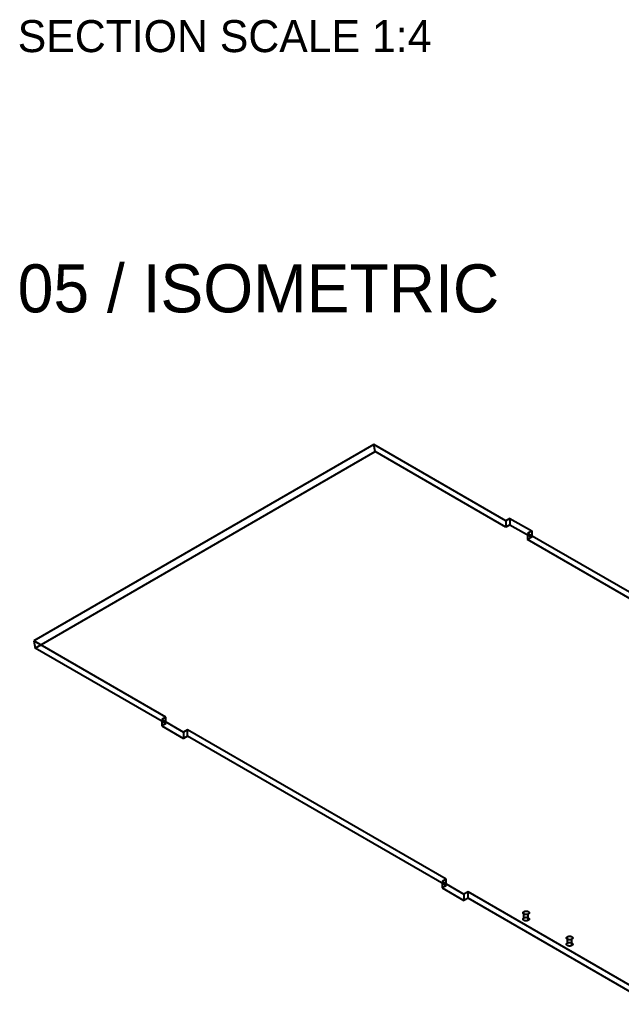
# Model space of a CAD drawing. Header units: inches. Extents: x 2 to 134, y 2 to 86.
# Drawn here: x 109.04 to 121.58, y 43.03 to 63.48 of the extents above; entities that cross this region are included whole.
import ezdxf

# ---------------------------------------------------------------- set-up
doc = ezdxf.new("R2010")
doc.units = ezdxf.units.IN
doc.header["$MEASUREMENT"] = 0

msp = doc.modelspace()

# ---------------------------------------------------------------- linework, layer by layer
at = {"layer": 'OUTLINE'}
for p, q in [((116.417, 54.64), (109.333, 50.55)), ((119.169, 53.051), (116.417, 54.64)), ((116.449, 54.491), (116.417, 54.64)), ((109.365, 50.401), (116.449, 54.491)), ((119.169, 52.92), (116.449, 54.491)), ((119.254, 53.1), (119.169, 53.051)), ((119.169, 53.051), (119.169, 52.92)), ((119.254, 53.1), (119.708, 52.839)), ((119.254, 53.1), (119.254, 52.969)), ((119.254, 52.969), (119.169, 52.92)), ((119.254, 52.969), (119.708, 52.708)), ((119.708, 52.839), (119.623, 52.789)), ((119.623, 52.789), (119.623, 52.659)), ((125.012, 49.678), (119.623, 52.789)), ((119.708, 52.839), (119.708, 52.708)), ((119.708, 52.708), (119.623, 52.659)), ((125.012, 49.547), (119.623, 52.659)), ((109.333, 50.55), (109.365, 50.401)), ((112.086, 48.961), (109.333, 50.55)), ((112.086, 48.83), (109.365, 50.401)), ((112.086, 48.961), (112.001, 48.912)), ((112.001, 48.912), (112.454, 48.65)), ((112.001, 48.912), (112.001, 48.781)), ((112.086, 48.83), (112.086, 48.961)), ((112.086, 48.83), (112.001, 48.781)), ((112.001, 48.781), (112.454, 48.52)), ((112.539, 48.7), (112.454, 48.65)), ((117.928, 45.588), (112.539, 48.7)), ((112.539, 48.569), (112.539, 48.7)), ((112.454, 48.65), (112.454, 48.52)), ((112.539, 48.569), (112.454, 48.52)), ((117.928, 45.457), (112.539, 48.569)), ((117.928, 45.588), (117.843, 45.539)), ((117.843, 45.539), (118.297, 45.277)), ((117.843, 45.539), (117.843, 45.408)), ((117.928, 45.457), (117.843, 45.408)), ((117.928, 45.457), (117.928, 45.588)), ((117.843, 45.408), (118.297, 45.146)), ((118.382, 45.326), (118.297, 45.277)), ((118.297, 45.277), (118.297, 45.146)), ((118.382, 45.195), (118.382, 45.326)), ((122.139, 43.157), (118.382, 45.326)), ((118.382, 45.195), (118.297, 45.146)), ((122.139, 43.026), (118.382, 45.195)), ((119.526, 44.89), (119.527, 44.892)), ((119.527, 44.888), (119.526, 44.89)), ((119.527, 44.895), (119.528, 44.897)), ((119.527, 44.893), (119.527, 44.895)), ((119.527, 44.892), (119.527, 44.893)), ((119.527, 44.886), (119.527, 44.888)), ((119.527, 44.884), (119.527, 44.886)), ((119.528, 44.883), (119.527, 44.884)), ((119.528, 44.899), (119.529, 44.901)), ((119.528, 44.897), (119.528, 44.899)), ((119.528, 44.881), (119.528, 44.883)), ((119.529, 44.879), (119.528, 44.881)), ((119.529, 44.901), (119.53, 44.902)), ((119.53, 44.877), (119.529, 44.879)), ((119.53, 44.902), (119.531, 44.904)), ((119.531, 44.876), (119.53, 44.877)), ((119.531, 44.904), (119.533, 44.906)), ((119.533, 44.874), (119.531, 44.876)), ((119.533, 44.906), (119.534, 44.907)), ((119.534, 44.872), (119.533, 44.874)), ((119.534, 44.907), (119.536, 44.909)), ((119.536, 44.871), (119.534, 44.872)), ((119.536, 44.909), (119.537, 44.911)), ((119.537, 44.869), (119.536, 44.871)), ((119.537, 44.911), (119.539, 44.912)), ((119.539, 44.868), (119.537, 44.869)), ((119.539, 44.912), (119.541, 44.913)), ((119.541, 44.866), (119.539, 44.868)), ((119.541, 44.913), (119.543, 44.915)), ((119.543, 44.865), (119.541, 44.866)), ((119.543, 44.915), (119.545, 44.916)), ((119.545, 44.864), (119.543, 44.865)), ((119.545, 44.916), (119.548, 44.917)), ((119.545, 44.785), (119.545, 44.916)), ((119.548, 44.862), (119.545, 44.864)), ((119.548, 44.917), (119.55, 44.919)), ((119.55, 44.861), (119.548, 44.862)), ((119.55, 44.919), (119.553, 44.92)), ((119.553, 44.86), (119.55, 44.861)), ((119.553, 44.92), (119.555, 44.921)), ((119.555, 44.859), (119.553, 44.86)), ((119.555, 44.921), (119.558, 44.922)), ((119.558, 44.858), (119.555, 44.859)), ((119.558, 44.922), (119.561, 44.923)), ((119.561, 44.857), (119.558, 44.858)), ((119.561, 44.923), (119.563, 44.923)), ((119.563, 44.856), (119.561, 44.857)), ((119.563, 44.923), (119.566, 44.924)), ((119.566, 44.855), (119.563, 44.856)), ((119.566, 44.924), (119.569, 44.925)), ((119.569, 44.855), (119.566, 44.855)), ((119.569, 44.925), (119.572, 44.925)), ((119.572, 44.854), (119.569, 44.855)), ((119.572, 44.925), (119.575, 44.926)), ((119.575, 44.854), (119.572, 44.854)), ((119.575, 44.926), (119.578, 44.926)), ((119.578, 44.853), (119.575, 44.854)), ((119.578, 44.926), (119.581, 44.927)), ((119.581, 44.853), (119.578, 44.853)), ((119.581, 44.927), (119.585, 44.927)), ((119.585, 44.853), (119.581, 44.853)), ((119.585, 44.927), (119.588, 44.927)), ((119.588, 44.853), (119.585, 44.853)), ((119.588, 44.927), (119.591, 44.927)), ((119.591, 44.853), (119.588, 44.853)), ((119.591, 44.927), (119.594, 44.927)), ((119.594, 44.853), (119.591, 44.853)), ((119.594, 44.927), (119.597, 44.927)), ((119.597, 44.853), (119.594, 44.853)), ((119.597, 44.927), (119.6, 44.927)), ((119.6, 44.853), (119.597, 44.853)), ((119.6, 44.927), (119.603, 44.926)), ((119.603, 44.853), (119.6, 44.853)), ((119.603, 44.926), (119.607, 44.926)), ((119.607, 44.854), (119.603, 44.853)), ((119.607, 44.926), (119.61, 44.925)), ((119.61, 44.854), (119.607, 44.854)), ((119.61, 44.925), (119.613, 44.925)), ((119.613, 44.855), (119.61, 44.854)), ((119.613, 44.925), (119.616, 44.924)), ((119.616, 44.855), (119.613, 44.855)), ((119.616, 44.924), (119.618, 44.923)), ((119.618, 44.856), (119.616, 44.855)), ((119.618, 44.923), (119.621, 44.923)), ((119.621, 44.857), (119.618, 44.856)), ((119.621, 44.923), (119.624, 44.922)), ((119.624, 44.858), (119.621, 44.857)), ((119.624, 44.922), (119.627, 44.921)), ((119.627, 44.859), (119.624, 44.858)), ((119.627, 44.921), (119.629, 44.92)), ((119.629, 44.86), (119.627, 44.859)), ((119.629, 44.92), (119.632, 44.919)), ((119.632, 44.861), (119.629, 44.86)), ((119.632, 44.919), (119.634, 44.917)), ((119.634, 44.862), (119.632, 44.861)), ((119.634, 44.917), (119.636, 44.916)), ((119.636, 44.864), (119.634, 44.862)), ((119.636, 44.916), (119.639, 44.915)), ((119.639, 44.865), (119.636, 44.864)), ((119.636, 44.733), (119.636, 44.864)), ((119.639, 44.915), (119.641, 44.913)), ((119.641, 44.866), (119.639, 44.865)), ((119.641, 44.913), (119.643, 44.912)), ((119.643, 44.868), (119.641, 44.866)), ((119.643, 44.912), (119.644, 44.911)), ((119.644, 44.869), (119.643, 44.868)), ((119.644, 44.911), (119.646, 44.909)), ((119.646, 44.871), (119.644, 44.869)), ((119.646, 44.909), (119.648, 44.907)), ((119.648, 44.872), (119.646, 44.871)), ((119.648, 44.907), (119.649, 44.906)), ((119.649, 44.874), (119.648, 44.872)), ((119.649, 44.906), (119.65, 44.904)), ((119.65, 44.876), (119.649, 44.874)), ((119.65, 44.904), (119.652, 44.902)), ((119.652, 44.877), (119.65, 44.876)), ((119.652, 44.902), (119.653, 44.901)), ((119.653, 44.879), (119.652, 44.877)), ((119.653, 44.901), (119.653, 44.899)), ((119.653, 44.899), (119.654, 44.897)), ((119.654, 44.883), (119.653, 44.881)), ((119.653, 44.881), (119.653, 44.879)), ((119.654, 44.897), (119.655, 44.895)), ((119.655, 44.884), (119.654, 44.883)), ((119.655, 44.895), (119.655, 44.893)), ((119.655, 44.893), (119.655, 44.892)), ((119.655, 44.892), (119.655, 44.89)), ((119.655, 44.89), (119.655, 44.888)), ((119.655, 44.888), (119.655, 44.886)), ((119.655, 44.886), (119.655, 44.884)), ((119.526, 44.759), (119.527, 44.761)), ((119.527, 44.757), (119.526, 44.759)), ((119.527, 44.764), (119.528, 44.766)), ((119.527, 44.763), (119.527, 44.764)), ((119.527, 44.761), (119.527, 44.763)), ((119.527, 44.755), (119.527, 44.757)), ((119.527, 44.754), (119.527, 44.755)), ((119.528, 44.752), (119.527, 44.754)), ((119.528, 44.768), (119.529, 44.77)), ((119.528, 44.766), (119.528, 44.768)), ((119.528, 44.75), (119.528, 44.752)), ((119.529, 44.748), (119.528, 44.75)), ((119.529, 44.77), (119.53, 44.772)), ((119.53, 44.746), (119.529, 44.748)), ((119.53, 44.772), (119.531, 44.773)), ((119.531, 44.745), (119.53, 44.746)), ((119.531, 44.773), (119.533, 44.775)), ((119.533, 44.743), (119.531, 44.745)), ((119.533, 44.775), (119.534, 44.777)), ((119.534, 44.741), (119.533, 44.743)), ((119.534, 44.777), (119.536, 44.778)), ((119.536, 44.74), (119.534, 44.741)), ((119.536, 44.778), (119.537, 44.78)), ((119.537, 44.738), (119.536, 44.74)), ((119.537, 44.78), (119.539, 44.781)), ((119.539, 44.737), (119.537, 44.738)), ((119.539, 44.781), (119.541, 44.783)), ((119.541, 44.735), (119.539, 44.737)), ((119.541, 44.783), (119.543, 44.784)), ((119.543, 44.734), (119.541, 44.735)), ((119.543, 44.784), (119.545, 44.785)), ((119.545, 44.733), (119.543, 44.734)), ((119.545, 44.785), (119.548, 44.787)), ((119.548, 44.731), (119.545, 44.733)), ((119.548, 44.787), (119.55, 44.788)), ((119.55, 44.73), (119.548, 44.731)), ((119.55, 44.788), (119.553, 44.789)), ((119.553, 44.729), (119.55, 44.73)), ((119.553, 44.789), (119.555, 44.79)), ((119.555, 44.728), (119.553, 44.729)), ((119.555, 44.79), (119.558, 44.791)), ((119.558, 44.727), (119.555, 44.728)), ((119.558, 44.791), (119.561, 44.792)), ((119.561, 44.726), (119.558, 44.727)), ((119.561, 44.792), (119.563, 44.793)), ((119.563, 44.725), (119.561, 44.726)), ((119.563, 44.793), (119.566, 44.793)), ((119.566, 44.725), (119.563, 44.725)), ((119.566, 44.793), (119.569, 44.794)), ((119.569, 44.724), (119.566, 44.725)), ((119.569, 44.794), (119.572, 44.795)), ((119.572, 44.723), (119.569, 44.724)), ((119.572, 44.795), (119.575, 44.795)), ((119.575, 44.723), (119.572, 44.723)), ((119.575, 44.795), (119.578, 44.795)), ((119.578, 44.722), (119.575, 44.723)), ((119.578, 44.795), (119.581, 44.796)), ((119.581, 44.722), (119.578, 44.722)), ((119.581, 44.796), (119.585, 44.796)), ((119.585, 44.722), (119.581, 44.722)), ((119.585, 44.796), (119.588, 44.796)), ((119.588, 44.722), (119.585, 44.722)), ((119.588, 44.796), (119.591, 44.796)), ((119.591, 44.722), (119.588, 44.722)), ((119.591, 44.796), (119.594, 44.796)), ((119.594, 44.722), (119.591, 44.722)), ((119.594, 44.796), (119.597, 44.796)), ((119.597, 44.722), (119.594, 44.722)), ((119.597, 44.796), (119.6, 44.796)), ((119.6, 44.722), (119.597, 44.722)), ((119.6, 44.796), (119.603, 44.795)), ((119.603, 44.722), (119.6, 44.722)), ((119.603, 44.795), (119.607, 44.795)), ((119.607, 44.723), (119.603, 44.722)), ((119.607, 44.795), (119.61, 44.795)), ((119.61, 44.723), (119.607, 44.723)), ((119.61, 44.795), (119.613, 44.794)), ((119.613, 44.724), (119.61, 44.723)), ((119.613, 44.794), (119.616, 44.793)), ((119.616, 44.725), (119.613, 44.724)), ((119.616, 44.793), (119.618, 44.793)), ((119.618, 44.725), (119.616, 44.725)), ((119.618, 44.793), (119.621, 44.792)), ((119.621, 44.726), (119.618, 44.725)), ((119.621, 44.792), (119.624, 44.791)), ((119.624, 44.727), (119.621, 44.726)), ((119.624, 44.791), (119.627, 44.79)), ((119.627, 44.728), (119.624, 44.727)), ((119.627, 44.79), (119.629, 44.789)), ((119.629, 44.729), (119.627, 44.728)), ((119.629, 44.789), (119.632, 44.788)), ((119.632, 44.73), (119.629, 44.729)), ((119.632, 44.788), (119.634, 44.787)), ((119.634, 44.731), (119.632, 44.73)), ((119.634, 44.787), (119.636, 44.785)), ((119.636, 44.733), (119.634, 44.731)), ((119.636, 44.785), (119.639, 44.784)), ((119.639, 44.734), (119.636, 44.733)), ((119.639, 44.784), (119.641, 44.783)), ((119.641, 44.735), (119.639, 44.734)), ((119.641, 44.783), (119.643, 44.781)), ((119.643, 44.737), (119.641, 44.735)), ((119.643, 44.781), (119.644, 44.78)), ((119.644, 44.738), (119.643, 44.737)), ((119.644, 44.78), (119.646, 44.778)), ((119.646, 44.74), (119.644, 44.738)), ((119.646, 44.778), (119.648, 44.777)), ((119.648, 44.741), (119.646, 44.74)), ((119.648, 44.777), (119.649, 44.775)), ((119.649, 44.743), (119.648, 44.741)), ((119.649, 44.775), (119.65, 44.773)), ((119.65, 44.745), (119.649, 44.743)), ((119.65, 44.773), (119.652, 44.772)), ((119.652, 44.746), (119.65, 44.745)), ((119.652, 44.772), (119.653, 44.77)), ((119.653, 44.748), (119.652, 44.746)), ((119.653, 44.77), (119.653, 44.768)), ((119.653, 44.768), (119.654, 44.766)), ((119.654, 44.752), (119.653, 44.75)), ((119.653, 44.75), (119.653, 44.748)), ((119.654, 44.766), (119.655, 44.764)), ((119.655, 44.754), (119.654, 44.752)), ((119.655, 44.764), (119.655, 44.763)), ((119.655, 44.763), (119.655, 44.761)), ((119.655, 44.761), (119.655, 44.759)), ((119.655, 44.759), (119.655, 44.757)), ((119.655, 44.757), (119.655, 44.755)), ((119.655, 44.755), (119.655, 44.754)), ((120.446, 44.388), (120.448, 44.39)), ((120.448, 44.39), (120.45, 44.391)), ((120.45, 44.391), (120.452, 44.393)), ((120.452, 44.393), (120.454, 44.394)), ((120.452, 44.262), (120.452, 44.393)), ((120.454, 44.394), (120.457, 44.395)), ((120.457, 44.395), (120.459, 44.396)), ((120.459, 44.396), (120.462, 44.397)), ((120.462, 44.397), (120.464, 44.398)), ((120.464, 44.398), (120.467, 44.399)), ((120.467, 44.399), (120.47, 44.4)), ((120.47, 44.4), (120.473, 44.401)), ((120.473, 44.401), (120.476, 44.401)), ((120.476, 44.401), (120.479, 44.402)), ((120.479, 44.402), (120.482, 44.402)), ((120.482, 44.402), (120.485, 44.403)), ((120.485, 44.403), (120.488, 44.403)), ((120.488, 44.403), (120.491, 44.403)), ((120.491, 44.403), (120.494, 44.403)), ((120.494, 44.403), (120.498, 44.404)), ((120.498, 44.404), (120.501, 44.403)), ((120.501, 44.403), (120.504, 44.403)), ((120.504, 44.403), (120.507, 44.403)), ((120.507, 44.403), (120.51, 44.403)), ((120.51, 44.403), (120.513, 44.402)), ((120.513, 44.402), (120.516, 44.402)), ((120.516, 44.402), (120.519, 44.401)), ((120.519, 44.401), (120.522, 44.401)), ((120.522, 44.401), (120.525, 44.4)), ((120.525, 44.4), (120.528, 44.399)), ((120.528, 44.399), (120.531, 44.398)), ((120.531, 44.398), (120.533, 44.397)), ((120.533, 44.397), (120.536, 44.396)), ((120.536, 44.396), (120.538, 44.395)), ((120.538, 44.395), (120.541, 44.394)), ((120.541, 44.394), (120.543, 44.393)), ((120.543, 44.393), (120.545, 44.391)), ((120.545, 44.391), (120.547, 44.39)), ((120.547, 44.39), (120.549, 44.388)), ((120.433, 44.37), (120.434, 44.372)), ((120.433, 44.368), (120.433, 44.37)), ((120.433, 44.366), (120.433, 44.368)), ((120.433, 44.365), (120.433, 44.366)), ((120.433, 44.363), (120.433, 44.365)), ((120.434, 44.361), (120.433, 44.363)), ((120.433, 44.239), (120.434, 44.241)), ((120.433, 44.237), (120.433, 44.239)), ((120.433, 44.235), (120.433, 44.237)), ((120.433, 44.234), (120.433, 44.235)), ((120.433, 44.232), (120.433, 44.234)), ((120.434, 44.23), (120.433, 44.232)), ((120.434, 44.374), (120.435, 44.375)), ((120.434, 44.372), (120.434, 44.374)), ((120.434, 44.359), (120.434, 44.361)), ((120.435, 44.357), (120.434, 44.359)), ((120.434, 44.243), (120.435, 44.245)), ((120.434, 44.241), (120.434, 44.243)), ((120.434, 44.228), (120.434, 44.23)), ((120.435, 44.226), (120.434, 44.228)), ((120.435, 44.375), (120.436, 44.377)), ((120.436, 44.356), (120.435, 44.357)), ((120.435, 44.245), (120.436, 44.246)), ((120.436, 44.225), (120.435, 44.226)), ((120.436, 44.377), (120.437, 44.379)), ((120.437, 44.354), (120.436, 44.356)), ((120.436, 44.246), (120.437, 44.248)), ((120.437, 44.223), (120.436, 44.225)), ((120.437, 44.379), (120.438, 44.381)), ((120.438, 44.352), (120.437, 44.354)), ((120.437, 44.248), (120.438, 44.25)), ((120.438, 44.221), (120.437, 44.223)), ((120.438, 44.381), (120.439, 44.382)), ((120.439, 44.35), (120.438, 44.352)), ((120.438, 44.25), (120.439, 44.251)), ((120.439, 44.22), (120.438, 44.221)), ((120.439, 44.382), (120.441, 44.384)), ((120.441, 44.349), (120.439, 44.35)), ((120.439, 44.251), (120.441, 44.253)), ((120.441, 44.218), (120.439, 44.22)), ((120.441, 44.384), (120.442, 44.385)), ((120.442, 44.347), (120.441, 44.349)), ((120.441, 44.253), (120.442, 44.255)), ((120.442, 44.216), (120.441, 44.218)), ((120.442, 44.385), (120.444, 44.387)), ((120.444, 44.346), (120.442, 44.347)), ((120.442, 44.255), (120.444, 44.256)), ((120.444, 44.215), (120.442, 44.216)), ((120.444, 44.387), (120.446, 44.388)), ((120.446, 44.344), (120.444, 44.346)), ((120.444, 44.256), (120.446, 44.258)), ((120.446, 44.213), (120.444, 44.215)), ((120.448, 44.343), (120.446, 44.344)), ((120.446, 44.258), (120.448, 44.259)), ((120.448, 44.212), (120.446, 44.213)), ((120.45, 44.341), (120.448, 44.343)), ((120.448, 44.259), (120.45, 44.26)), ((120.45, 44.21), (120.448, 44.212)), ((120.452, 44.34), (120.45, 44.341)), ((120.45, 44.26), (120.452, 44.262)), ((120.452, 44.209), (120.45, 44.21)), ((120.454, 44.339), (120.452, 44.34)), ((120.452, 44.262), (120.454, 44.263)), ((120.454, 44.208), (120.452, 44.209)), ((120.457, 44.338), (120.454, 44.339)), ((120.454, 44.263), (120.457, 44.264)), ((120.457, 44.207), (120.454, 44.208)), ((120.459, 44.336), (120.457, 44.338)), ((120.457, 44.264), (120.459, 44.265)), ((120.459, 44.206), (120.457, 44.207)), ((120.462, 44.335), (120.459, 44.336)), ((120.459, 44.265), (120.462, 44.266)), ((120.462, 44.205), (120.459, 44.206)), ((120.464, 44.334), (120.462, 44.335)), ((120.462, 44.266), (120.464, 44.267)), ((120.464, 44.204), (120.462, 44.205)), ((120.467, 44.334), (120.464, 44.334)), ((120.464, 44.267), (120.467, 44.268)), ((120.467, 44.203), (120.464, 44.204)), ((120.47, 44.333), (120.467, 44.334)), ((120.467, 44.268), (120.47, 44.269)), ((120.47, 44.202), (120.467, 44.203)), ((120.473, 44.332), (120.47, 44.333)), ((120.47, 44.269), (120.473, 44.27)), ((120.473, 44.201), (120.47, 44.202)), ((120.476, 44.331), (120.473, 44.332)), ((120.473, 44.27), (120.476, 44.27)), ((120.476, 44.2), (120.473, 44.201)), ((120.479, 44.331), (120.476, 44.331)), ((120.476, 44.27), (120.479, 44.271)), ((120.479, 44.2), (120.476, 44.2)), ((120.482, 44.33), (120.479, 44.331)), ((120.479, 44.271), (120.482, 44.272)), ((120.482, 44.199), (120.479, 44.2)), ((120.485, 44.33), (120.482, 44.33)), ((120.482, 44.272), (120.485, 44.272)), ((120.485, 44.199), (120.482, 44.199)), ((120.488, 44.33), (120.485, 44.33)), ((120.485, 44.272), (120.488, 44.272)), ((120.488, 44.199), (120.485, 44.199)), ((120.491, 44.329), (120.488, 44.33)), ((120.488, 44.272), (120.491, 44.272)), ((120.491, 44.198), (120.488, 44.199)), ((120.494, 44.329), (120.491, 44.329)), ((120.491, 44.272), (120.494, 44.273)), ((120.494, 44.198), (120.491, 44.198)), ((120.498, 44.329), (120.494, 44.329)), ((120.494, 44.273), (120.498, 44.273)), ((120.498, 44.198), (120.494, 44.198)), ((120.501, 44.329), (120.498, 44.329)), ((120.498, 44.273), (120.501, 44.273)), ((120.501, 44.198), (120.498, 44.198)), ((120.504, 44.329), (120.501, 44.329)), ((120.501, 44.273), (120.504, 44.272)), ((120.504, 44.198), (120.501, 44.198)), ((120.507, 44.33), (120.504, 44.329)), ((120.504, 44.272), (120.507, 44.272)), ((120.507, 44.199), (120.504, 44.198)), ((120.51, 44.33), (120.507, 44.33)), ((120.507, 44.272), (120.51, 44.272)), ((120.51, 44.199), (120.507, 44.199)), ((120.513, 44.33), (120.51, 44.33)), ((120.51, 44.272), (120.513, 44.272)), ((120.513, 44.199), (120.51, 44.199)), ((120.516, 44.331), (120.513, 44.33)), ((120.513, 44.272), (120.516, 44.271)), ((120.516, 44.2), (120.513, 44.199)), ((120.519, 44.331), (120.516, 44.331)), ((120.516, 44.271), (120.519, 44.27)), ((120.519, 44.2), (120.516, 44.2)), ((120.522, 44.332), (120.519, 44.331)), ((120.519, 44.27), (120.522, 44.27)), ((120.522, 44.201), (120.519, 44.2)), ((120.525, 44.333), (120.522, 44.332)), ((120.522, 44.27), (120.525, 44.269)), ((120.525, 44.202), (120.522, 44.201)), ((120.528, 44.334), (120.525, 44.333)), ((120.525, 44.269), (120.528, 44.268)), ((120.528, 44.203), (120.525, 44.202)), ((120.531, 44.334), (120.528, 44.334)), ((120.528, 44.268), (120.531, 44.267)), ((120.531, 44.204), (120.528, 44.203)), ((120.533, 44.335), (120.531, 44.334)), ((120.531, 44.267), (120.533, 44.266)), ((120.533, 44.205), (120.531, 44.204)), ((120.536, 44.336), (120.533, 44.335)), ((120.533, 44.266), (120.536, 44.265)), ((120.536, 44.206), (120.533, 44.205)), ((120.538, 44.338), (120.536, 44.336)), ((120.536, 44.265), (120.538, 44.264)), ((120.538, 44.207), (120.536, 44.206)), ((120.541, 44.339), (120.538, 44.338)), ((120.538, 44.264), (120.541, 44.263)), ((120.541, 44.208), (120.538, 44.207)), ((120.543, 44.34), (120.541, 44.339)), ((120.541, 44.263), (120.543, 44.262)), ((120.543, 44.209), (120.541, 44.208)), ((120.545, 44.341), (120.543, 44.34)), ((120.543, 44.209), (120.543, 44.34)), ((120.543, 44.262), (120.545, 44.26)), ((120.545, 44.21), (120.543, 44.209)), ((120.547, 44.343), (120.545, 44.341)), ((120.545, 44.26), (120.547, 44.259)), ((120.547, 44.212), (120.545, 44.21)), ((120.549, 44.344), (120.547, 44.343)), ((120.547, 44.259), (120.549, 44.258)), ((120.549, 44.213), (120.547, 44.212)), ((120.549, 44.388), (120.551, 44.387)), ((120.551, 44.346), (120.549, 44.344)), ((120.549, 44.258), (120.551, 44.256)), ((120.551, 44.215), (120.549, 44.213)), ((120.551, 44.387), (120.553, 44.385)), ((120.553, 44.347), (120.551, 44.346)), ((120.551, 44.256), (120.553, 44.255)), ((120.553, 44.216), (120.551, 44.215)), ((120.553, 44.385), (120.554, 44.384)), ((120.554, 44.349), (120.553, 44.347)), ((120.553, 44.255), (120.554, 44.253)), ((120.554, 44.218), (120.553, 44.216)), ((120.554, 44.384), (120.556, 44.382)), ((120.556, 44.35), (120.554, 44.349)), ((120.554, 44.253), (120.556, 44.251)), ((120.556, 44.22), (120.554, 44.218)), ((120.556, 44.382), (120.557, 44.381)), ((120.557, 44.352), (120.556, 44.35)), ((120.556, 44.251), (120.557, 44.25)), ((120.557, 44.221), (120.556, 44.22)), ((120.557, 44.381), (120.558, 44.379)), ((120.558, 44.354), (120.557, 44.352)), ((120.557, 44.25), (120.558, 44.248)), ((120.558, 44.223), (120.557, 44.221)), ((120.558, 44.379), (120.559, 44.377)), ((120.559, 44.356), (120.558, 44.354)), ((120.558, 44.248), (120.559, 44.246)), ((120.559, 44.225), (120.558, 44.223)), ((120.559, 44.377), (120.56, 44.375)), ((120.56, 44.357), (120.559, 44.356)), ((120.559, 44.246), (120.56, 44.245)), ((120.56, 44.226), (120.559, 44.225)), ((120.56, 44.375), (120.561, 44.374)), ((120.561, 44.359), (120.56, 44.357)), ((120.56, 44.245), (120.561, 44.243)), ((120.561, 44.228), (120.56, 44.226)), ((120.561, 44.374), (120.561, 44.372)), ((120.561, 44.372), (120.562, 44.37)), ((120.562, 44.363), (120.561, 44.361)), ((120.561, 44.361), (120.561, 44.359)), ((120.561, 44.243), (120.561, 44.241)), ((120.561, 44.241), (120.562, 44.239)), ((120.562, 44.232), (120.561, 44.23)), ((120.561, 44.23), (120.561, 44.228)), ((120.562, 44.37), (120.562, 44.368)), ((120.562, 44.368), (120.562, 44.366)), ((120.562, 44.366), (120.562, 44.365)), ((120.562, 44.365), (120.562, 44.363)), ((120.562, 44.239), (120.562, 44.237)), ((120.562, 44.237), (120.562, 44.235)), ((120.562, 44.235), (120.562, 44.234)), ((120.562, 44.234), (120.562, 44.232))]:
    msp.add_line(p, q, dxfattribs=at)

# ---------------------------------------------------------------- texts
at = {"layer": 'ANNOTATION'}
for s, height, p in [('SECTION SCALE 1:4', 0.66667, (109, 62.806)), ('05 / ISOMETRIC', 1, (109, 57.389))]:
    msp.add_text(s, height=height, dxfattribs=at).set_placement(p)

doc.saveas('drawing.dxf')
